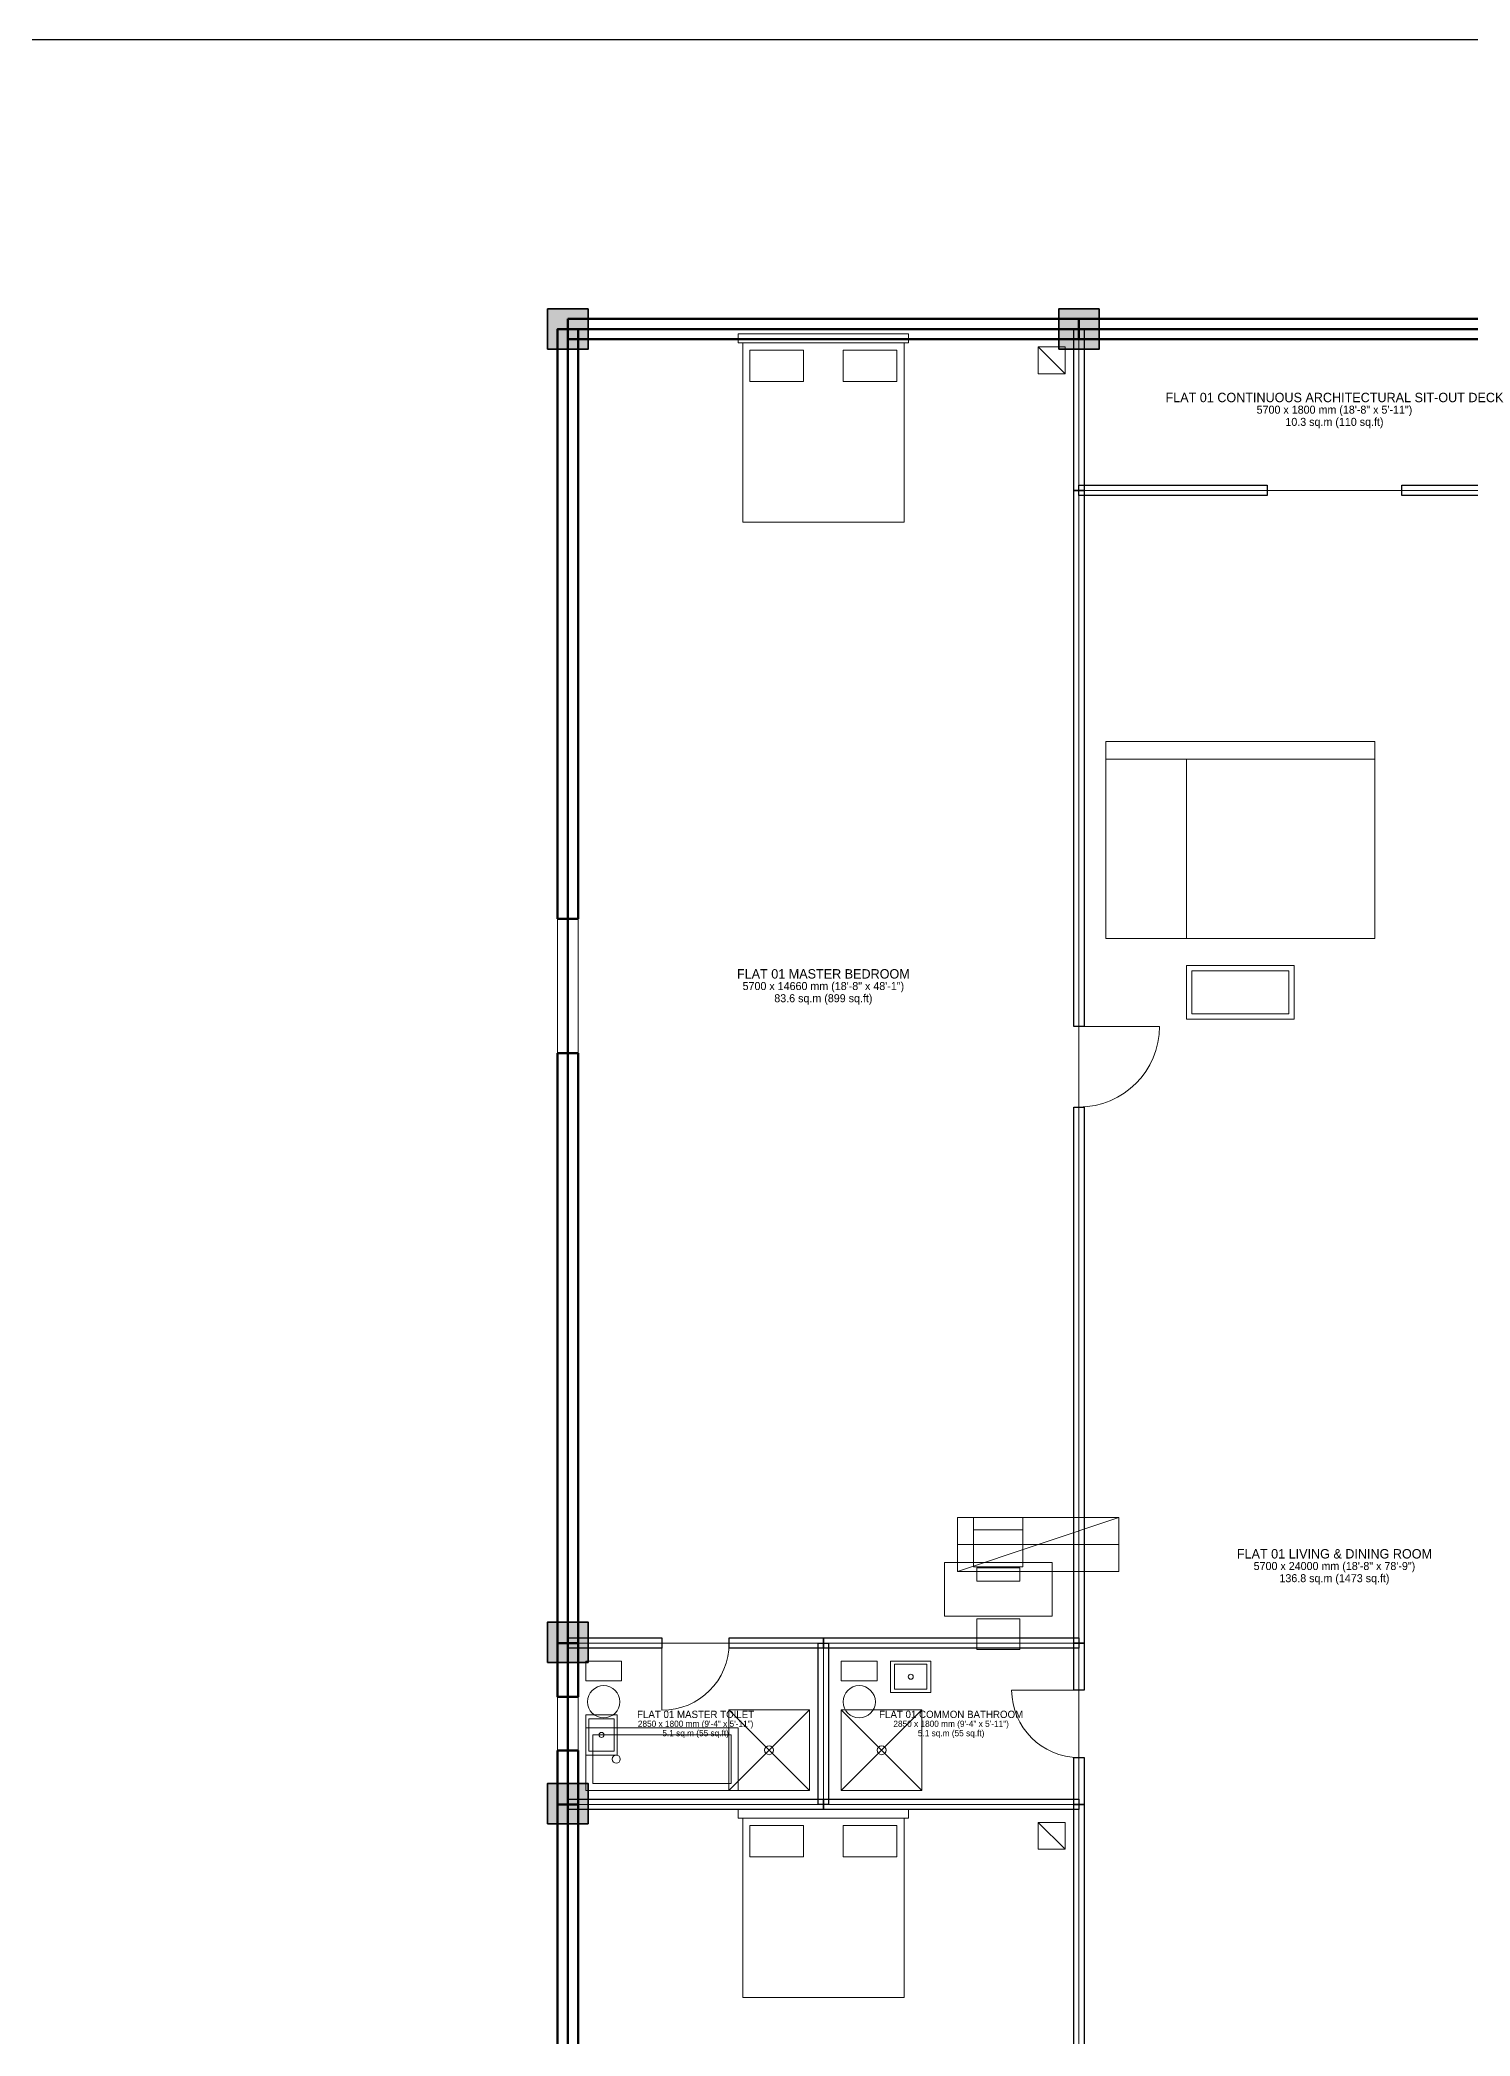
# Model space of a CAD drawing. Header units: millimetres. Extents: x -3000 to 91225, y -9700 to 33225.
# Drawn here: x 44112 to 60062, y 10956 to 33225 of the extents above; entities that cross this region are included whole.
import ezdxf
from ezdxf.enums import TextEntityAlignment as Align

# ---------------------------------------------------------------- set-up
doc = ezdxf.new("R2010")
doc.units = ezdxf.units.MM
for name, color, linetype, lineweight in [('A-ANNO', 7, 'Continuous', 25), ('A-BALC', 2, 'Continuous', 25), ('A-DOOR', 4, 'Continuous', 18), ('A-FURN', 8, 'Continuous', 13), ('A-GLAZ', 140, 'Continuous', 13), ('A-HATCH', 8, 'Continuous', 9), ('A-ROOM-AREA', 9, 'Continuous', 15), ('A-ROOM-NAME', 7, 'Continuous', 20), ('A-WALL-EXT', 3, 'Continuous', 50), ('A-WALL-INT', 8, 'Continuous', 25), ('A-WINDOW', 5, 'Continuous', 18), ('S-COLS', 1, 'Continuous', 35)]:
    doc.layers.add(name, color=color, linetype=linetype, lineweight=lineweight)

msp = doc.modelspace()

# ---------------------------------------------------------------- hatches: boundary and pattern name
at = {"layer": 'A-HATCH'}
for points in [[(49775, 29775), (50225, 29775), (50225, 30225), (49775, 30225)], [(55475, 29775), (55925, 29775), (55925, 30225), (55475, 30225)], [(49775, 15125), (50225, 15125), (50225, 15575), (49775, 15575)], [(49775, 13325), (50225, 13325), (50225, 13775), (49775, 13775)]]:
    msp.add_hatch(color=256, dxfattribs=at).paths.add_polyline_path(points, flags=0)

# ---------------------------------------------------------------- linework, layer by layer
at = {"layer": 'A-ANNO'}
msp.add_lwpolyline([(-3000, -9700), (91225, -9700), (91225, 33225), (-3000, 33225)], close=True, dxfattribs=at)
at = {"layer": 'A-BALC'}
for points in [[(55758, 30000), (55758, 28200), (55642, 28200), (55642, 30000)], [(55700, 28258), (57800, 28258), (57800, 28142), (55700, 28142)], [(59300, 28258), (61400, 28258), (61400, 28142), (59300, 28142)]]:
    msp.add_lwpolyline(points, close=True, dxfattribs=at)
at = {"layer": 'A-DOOR'}
for p, q in [((55700, 22220), (56600, 22220)), ((51050, 15340), (51050, 14590)), ((55700, 14815), (54950, 14815))]:
    msp.add_line(p, q, dxfattribs=at)
for centre, radius, start, end in [((55700, 22220), 900, 270, 360), ((51050, 15340), 750, 270, 360), ((55700, 14815), 750, 180, 270)]:
    msp.add_arc(centre, radius, start, end, dxfattribs=at)
at = {"layer": 'A-FURN'}
for p, q in [((55245, 29800), (55545, 29500)), ((56000, 25200), (59000, 25200)), ((56900, 25200), (56900, 23200)), ((54345, 16140), (56145, 16740)), ((54525, 16602), (55075, 16602)), ((54345, 16440), (56145, 16440)), ((51795, 14595), (52695, 13695)), ((51795, 13695), (52695, 14595)), ((53050, 14595), (53950, 13695)), ((53050, 13695), (53950, 14595)), ((55245, 13340), (55545, 13040))]:
    msp.add_line(p, q, dxfattribs=at)
for points in [[(51900, 29945), (53800, 29945), (53800, 29845), (51900, 29845)], [(51950, 29845), (53750, 29845), (53750, 27845), (51950, 27845)], [(52030, 29765), (52630, 29765), (52630, 29415), (52030, 29415)], [(53070, 29765), (53670, 29765), (53670, 29415), (53070, 29415)], [(55245, 29800), (55545, 29800), (55545, 29500), (55245, 29500)], [(56000, 25400), (59000, 25400), (59000, 23200), (56000, 23200)], [(56900, 22900), (58100, 22900), (58100, 22300), (56900, 22300)], [(56960, 22840), (58040, 22840), (58040, 22360), (56960, 22360)], [(54345, 16140), (54345, 16740), (56145, 16740), (56145, 16140)], [(54525, 16740), (55075, 16740), (55075, 16190), (54525, 16190)], [(54200, 16240), (55400, 16240), (55400, 15640), (54200, 15640)], [(54560, 16180), (55040, 16180), (55040, 16030), (54560, 16030)], [(54560, 15610), (55040, 15610), (55040, 15270), (54560, 15270)], [(50200, 15140), (50600, 15140), (50600, 14920), (50200, 14920)], [(53050, 15140), (53450, 15140), (53450, 14920), (53050, 14920)], [(53600, 15140), (54050, 15140), (54050, 14790), (53600, 14790)], [(53645, 15105), (54005, 15105), (54005, 14825), (53645, 14825)], [(50200, 14540), (50550, 14540), (50550, 14090), (50200, 14090)], [(50235, 14495), (50515, 14495), (50515, 14135), (50235, 14135)], [(51795, 14595), (52695, 14595), (52695, 13695), (51795, 13695)], [(53050, 14595), (53950, 14595), (53950, 13695), (53050, 13695)], [(50200, 14395), (51900, 14395), (51900, 13695), (50200, 13695)], [(50280, 14315), (51820, 14315), (51820, 13775), (50280, 13775)], [(51900, 13485), (53800, 13485), (53800, 13385), (51900, 13385)], [(51950, 13385), (53750, 13385), (53750, 11385), (51950, 11385)], [(52030, 13305), (52630, 13305), (52630, 12955), (52030, 12955)], [(53070, 13305), (53670, 13305), (53670, 12955), (53070, 12955)], [(55245, 13340), (55545, 13340), (55545, 13040), (55245, 13040)]]:
    msp.add_lwpolyline(points, close=True, dxfattribs=at)
for centre, radius in [((53825, 14965), 28), ((50400, 14685), 180), ((53250, 14685), 180), ((50375, 14315), 28), ((50540, 14045), 45), ((52245, 14145), 50), ((53500, 14145), 50)]:
    msp.add_circle(centre, radius, dxfattribs=at)
at = {"layer": 'A-GLAZ'}
for p, q in [((50000, 23420), (50000, 21920)), ((50000, 14740), (50000, 14140))]:
    msp.add_line(p, q, dxfattribs=at)
at = {"layer": 'A-ROOM-NAME'}
for points in [[(50000, 30000), (55700, 30000), (55700, 15340), (50000, 15340)], [(55700, 30000), (61400, 30000), (61400, 28200), (55700, 28200)], [(55700, 28200), (61400, 28200), (61400, 4200), (55700, 4200)], [(50000, 15340), (52850, 15340), (52850, 13540), (50000, 13540)], [(52850, 15340), (55700, 15340), (55700, 13540), (52850, 13540)], [(50000, 13540), (55700, 13540), (55700, 0), (50000, 0)]]:
    msp.add_lwpolyline(points, close=True, dxfattribs=at)
at = {"layer": 'A-WALL-EXT'}
for points in [[(50000, 30115), (55700, 30115), (55700, 29885), (50000, 29885)], [(55700, 30115), (61400, 30115), (61400, 29885), (55700, 29885)], [(50115, 30000), (50115, 23420), (49885, 23420), (49885, 30000)], [(50000, 30000), (88000, 30000), (88000, 0), (50000, 0)], [(50115, 21920), (50115, 15340), (49885, 15340), (49885, 21920)], [(50115, 15340), (50115, 14740), (49885, 14740), (49885, 15340)], [(50115, 14140), (50115, 13540), (49885, 13540), (49885, 14140)], [(50115, 13540), (50115, 7520), (49885, 7520), (49885, 13540)]]:
    msp.add_lwpolyline(points, close=True, dxfattribs=at)
at = {"layer": 'A-WALL-INT'}
for points in [[(55758, 28200), (55758, 22220), (55642, 22220), (55642, 28200)], [(55758, 21320), (55758, 15340), (55642, 15340), (55642, 21320)], [(50000, 15398), (51050, 15398), (51050, 15282), (50000, 15282)], [(51800, 15398), (52850, 15398), (52850, 15282), (51800, 15282)], [(52850, 15398), (55700, 15398), (55700, 15282), (52850, 15282)], [(52908, 15340), (52908, 13540), (52792, 13540), (52792, 15340)], [(55758, 15340), (55758, 14815), (55642, 14815), (55642, 15340)], [(55758, 14065), (55758, 13540), (55642, 13540), (55642, 14065)], [(50000, 13598), (52850, 13598), (52850, 13482), (50000, 13482)], [(52850, 13598), (55700, 13598), (55700, 13482), (52850, 13482)], [(55758, 13540), (55758, 9320), (55642, 9320), (55642, 13540)]]:
    msp.add_lwpolyline(points, close=True, dxfattribs=at)
at = {"layer": 'A-WINDOW'}
for p, q in [((49885, 23420), (49885, 21920)), ((50115, 23420), (49885, 23420)), ((50115, 23420), (50115, 21920)), ((50115, 21920), (49885, 21920)), ((49885, 14740), (49885, 14140)), ((50115, 14740), (49885, 14740)), ((50115, 14740), (50115, 14140)), ((50115, 14140), (49885, 14140))]:
    msp.add_line(p, q, dxfattribs=at)
at = {"layer": 'S-COLS'}
for points in [[(49775, 29775), (50225, 29775), (50225, 30225), (49775, 30225)], [(55475, 29775), (55925, 29775), (55925, 30225), (55475, 30225)], [(49775, 15125), (50225, 15125), (50225, 15575), (49775, 15575)], [(49775, 13325), (50225, 13325), (50225, 13775), (49775, 13775)]]:
    msp.add_lwpolyline(points, close=True, dxfattribs=at)

# ---------------------------------------------------------------- texts
at = {"layer": 'A-ROOM-AREA'}
for s, height, p in [('5700 x 1800 mm (18\'-8" x 5\'-11")', 89.25, (58550, 29100)), ('10.3 sq.m (110 sq.ft)', 89.25, (58550, 28964)), ('5700 x 14660 mm (18\'-8" x 48\'-1")', 89.25, (52850, 22670)), ('83.6 sq.m (899 sq.ft)', 89.25, (52850, 22534)), ('5700 x 24000 mm (18\'-8" x 78\'-9")', 89.25, (58550, 16200)), ('136.8 sq.m (1473 sq.ft)', 89.25, (58550, 16064)), ('2850 x 1800 mm (9\'-4" x 5\'-11")', 68.85, (51425, 14440)), ('2850 x 1800 mm (9\'-4" x 5\'-11")', 68.85, (54275, 14440)), ('5.1 sq.m (55 sq.ft)', 68.85, (51425, 14335)), ('5.1 sq.m (55 sq.ft)', 68.85, (54275, 14335))]:
    msp.add_text(s, height=height, dxfattribs=at).set_placement(p, align=Align.MIDDLE_CENTER)
at = {"layer": 'A-ROOM-NAME'}
for s, height, p in [('FLAT 01 CONTINUOUS ARCHITECTURAL SIT-OUT DECK', 105, (58550, 29236)), ('FLAT 01 MASTER BEDROOM', 105, (52850, 22806)), ('FLAT 01 LIVING & DINING ROOM', 105, (58550, 16336)), ('FLAT 01 MASTER TOILET', 81, (51425, 14545)), ('FLAT 01 COMMON BATHROOM', 81, (54275, 14545))]:
    msp.add_text(s, height=height, dxfattribs=at).set_placement(p, align=Align.MIDDLE_CENTER)

doc.saveas('drawing.dxf')
